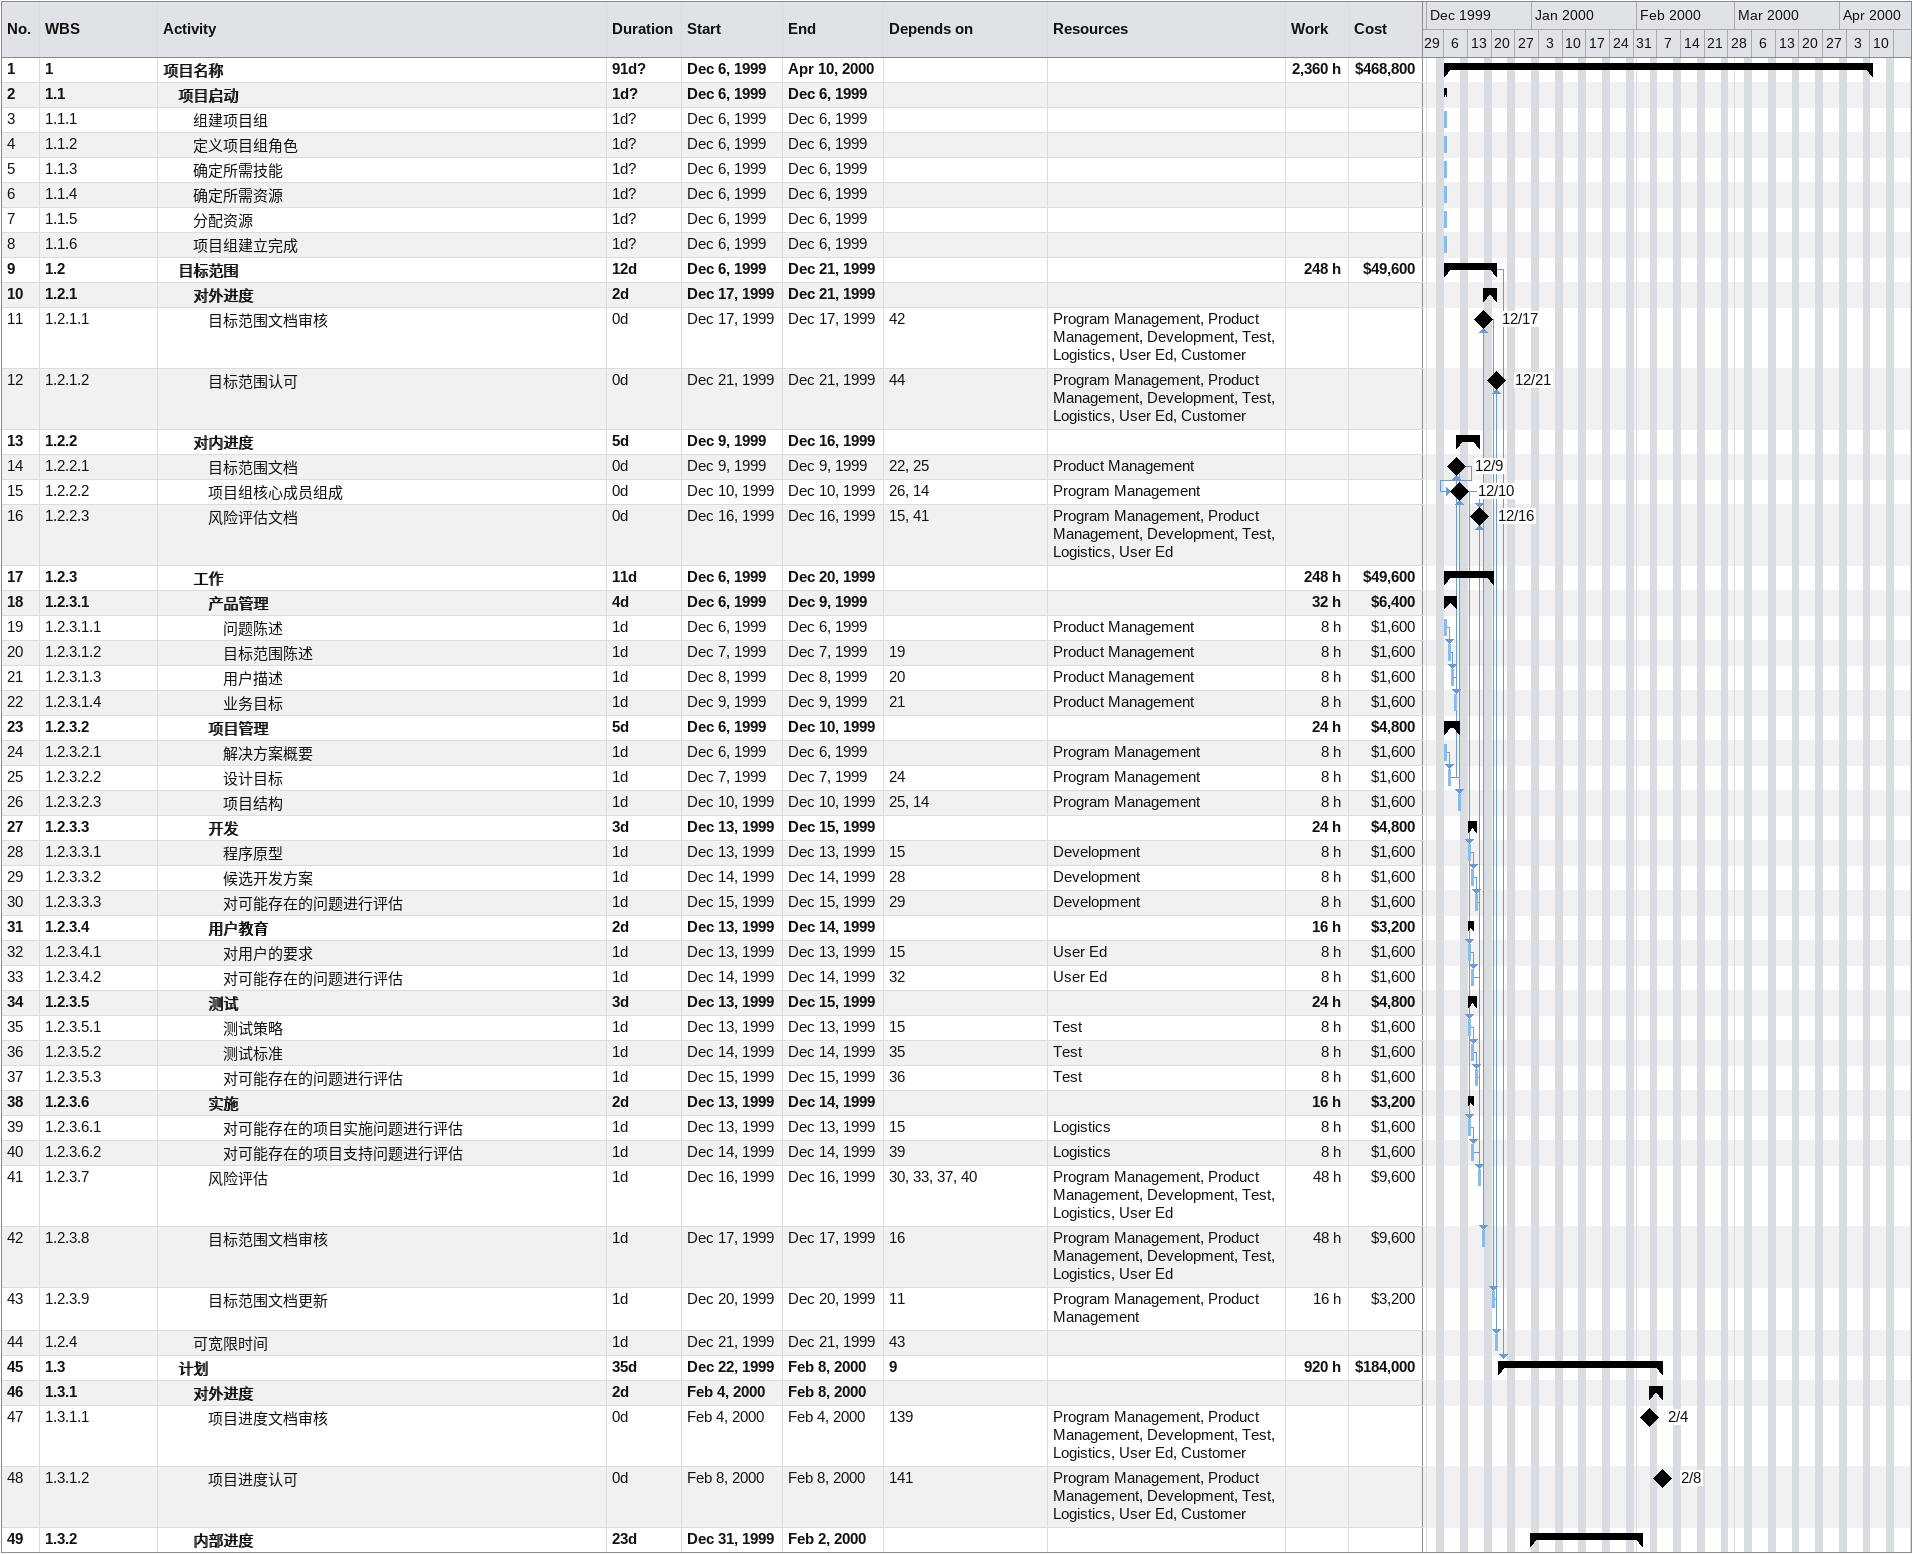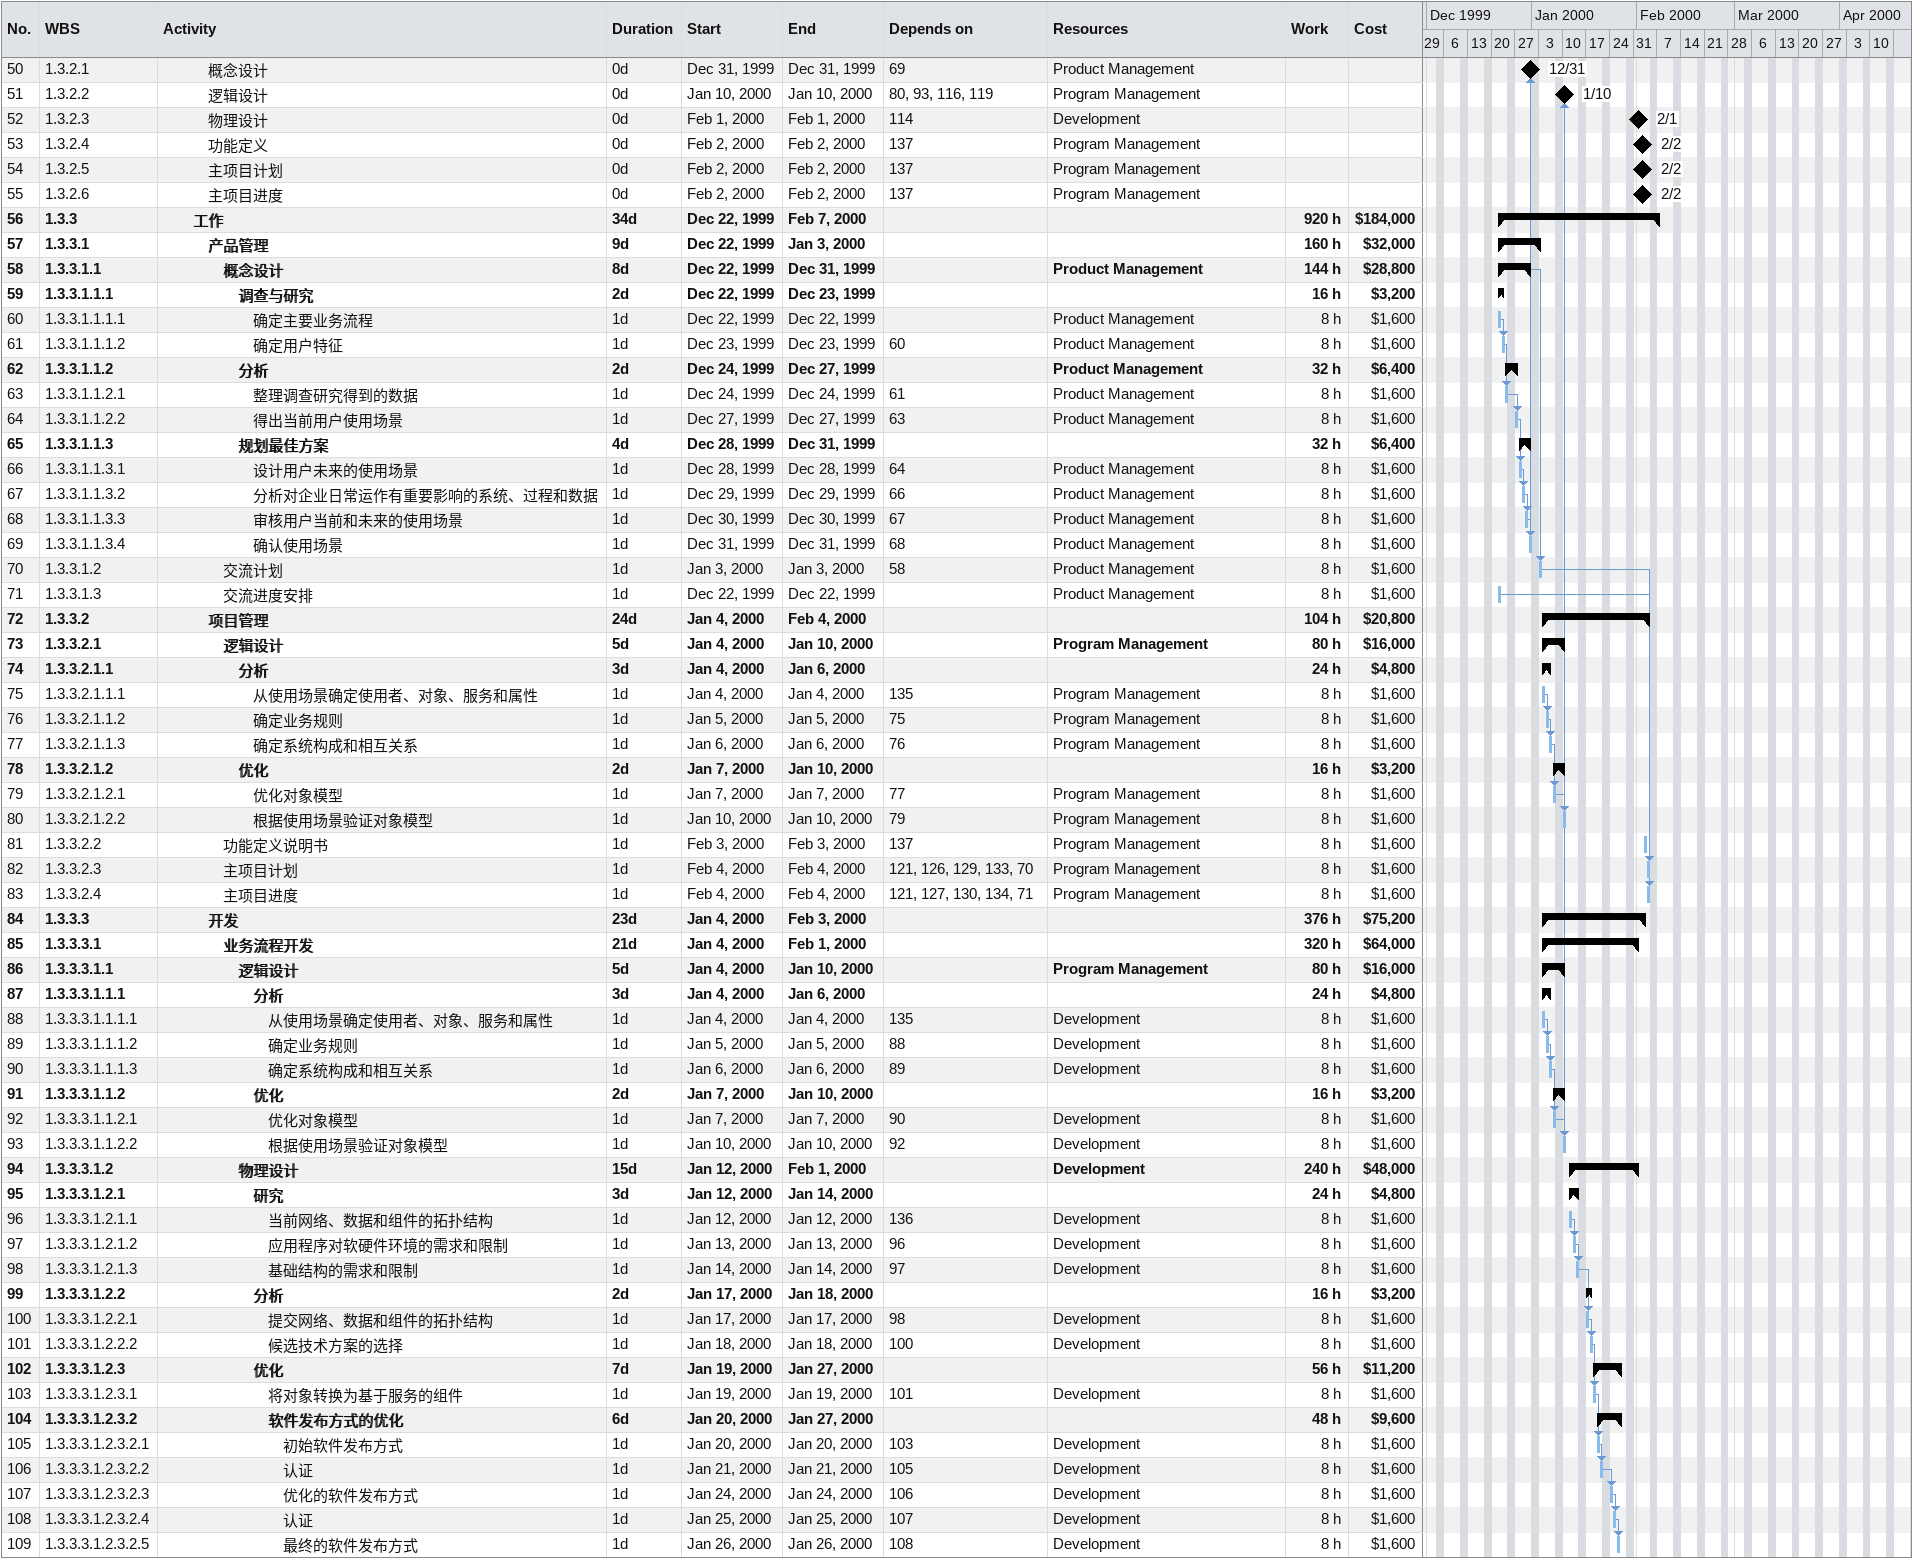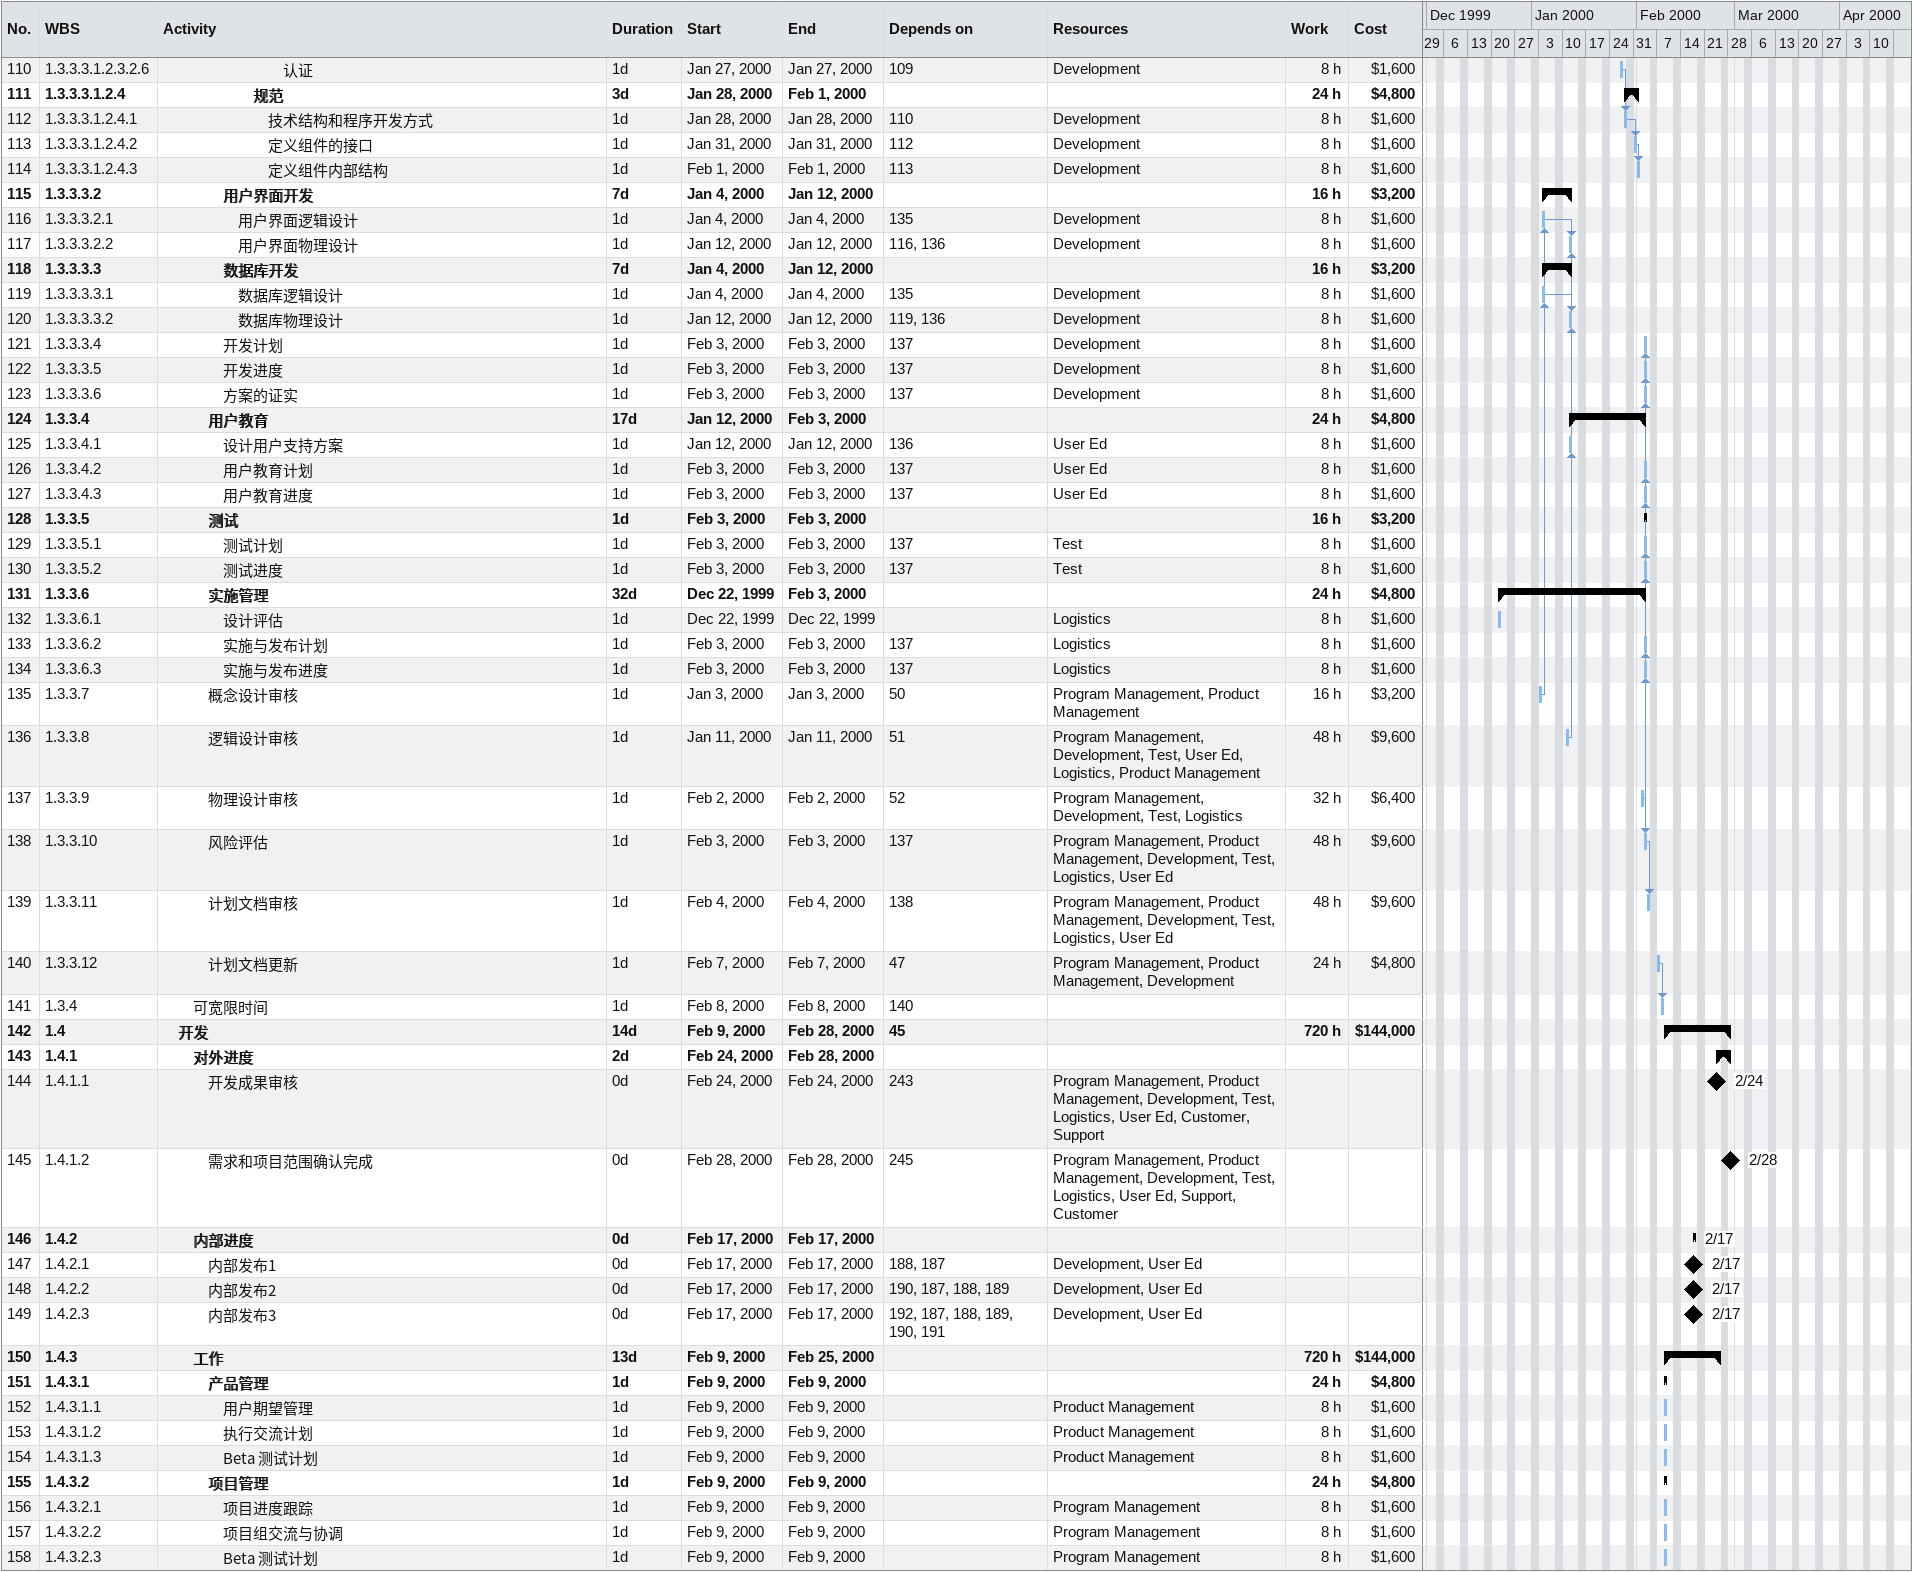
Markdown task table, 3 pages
| ID | WBS | Task | Duration | Start | Finish | Predecessors | Resources | Work (h) | Cost ($) |
|---|---|---|---|---|---|---|---|---|---|
| 1 | 1 | **项目名称** | 91d? | 1999-12-06 | 2000-04-10 |  |  | 2360 | 468800 |
| 2 | 1.1 | **项目启动** | 1d? | 1999-12-06 | 1999-12-06 |  |  |  |  |
| 3 | 1.1.1 | 组建项目组 | 1d? | 1999-12-06 | 1999-12-06 |  |  |  |  |
| 4 | 1.1.2 | 定义项目组角色 | 1d? | 1999-12-06 | 1999-12-06 |  |  |  |  |
| 5 | 1.1.3 | 确定所需技能 | 1d? | 1999-12-06 | 1999-12-06 |  |  |  |  |
| 6 | 1.1.4 | 确定所需资源 | 1d? | 1999-12-06 | 1999-12-06 |  |  |  |  |
| 7 | 1.1.5 | 分配资源 | 1d? | 1999-12-06 | 1999-12-06 |  |  |  |  |
| 8 | 1.1.6 | 项目组建立完成 | 1d? | 1999-12-06 | 1999-12-06 |  |  |  |  |
| 9 | 1.2 | **目标范围** | 12d | 1999-12-06 | 1999-12-21 |  |  | 248 | 49600 |
| 10 | 1.2.1 | **对外进度** | 2d | 1999-12-17 | 1999-12-21 |  |  |  |  |
| 11 | 1.2.1.1 | 目标范围文档审核 | 0d | 1999-12-17 | 1999-12-17 | 42 | Program Management, Product Management, Development, Test, Logistics, User Ed, Customer |  |  |
| 12 | 1.2.1.2 | 目标范围认可 | 0d | 1999-12-21 | 1999-12-21 | 44 | Program Management, Product Management, Development, Test, Logistics, User Ed, Customer |  |  |
| 13 | 1.2.2 | **对内进度** | 5d | 1999-12-09 | 1999-12-16 |  |  |  |  |
| 14 | 1.2.2.1 | 目标范围文档 | 0d | 1999-12-09 | 1999-12-09 | 22, 25 | Product Management |  |  |
| 15 | 1.2.2.2 | 项目组核心成员组成 | 0d | 1999-12-10 | 1999-12-10 | 26, 14 | Program Management |  |  |
| 16 | 1.2.2.3 | 风险评估文档 | 0d | 1999-12-16 | 1999-12-16 | 15, 41 | Program Management, Product Management, Development, Test, Logistics, User Ed |  |  |
| 17 | 1.2.3 | **工作** | 11d | 1999-12-06 | 1999-12-20 |  |  | 248 | 49600 |
| 18 | 1.2.3.1 | **产品管理** | 4d | 1999-12-06 | 1999-12-09 |  |  | 32 | 6400 |
| 19 | 1.2.3.1.1 | 问题陈述 | 1d | 1999-12-06 | 1999-12-06 |  | Product Management | 8 | 1600 |
| 20 | 1.2.3.1.2 | 目标范围陈述 | 1d | 1999-12-07 | 1999-12-07 | 19 | Product Management | 8 | 1600 |
| 21 | 1.2.3.1.3 | 用户描述 | 1d | 1999-12-08 | 1999-12-08 | 20 | Product Management | 8 | 1600 |
| 22 | 1.2.3.1.4 | 业务目标 | 1d | 1999-12-09 | 1999-12-09 | 21 | Product Management | 8 | 1600 |
| 23 | 1.2.3.2 | **项目管理** | 5d | 1999-12-06 | 1999-12-10 |  |  | 24 | 4800 |
| 24 | 1.2.3.2.1 | 解决方案概要 | 1d | 1999-12-06 | 1999-12-06 |  | Program Management | 8 | 1600 |
| 25 | 1.2.3.2.2 | 设计目标 | 1d | 1999-12-07 | 1999-12-07 | 24 | Program Management | 8 | 1600 |
| 26 | 1.2.3.2.3 | 项目结构 | 1d | 1999-12-10 | 1999-12-10 | 25, 14 | Program Management | 8 | 1600 |
| 27 | 1.2.3.3 | **开发** | 3d | 1999-12-13 | 1999-12-15 |  |  | 24 | 4800 |
| 28 | 1.2.3.3.1 | 程序原型 | 1d | 1999-12-13 | 1999-12-13 | 15 | Development | 8 | 1600 |
| 29 | 1.2.3.3.2 | 候选开发方案 | 1d | 1999-12-14 | 1999-12-14 | 28 | Development | 8 | 1600 |
| 30 | 1.2.3.3.3 | 对可能存在的问题进行评估 | 1d | 1999-12-15 | 1999-12-15 | 29 | Development | 8 | 1600 |
| 31 | 1.2.3.4 | **用户教育** | 2d | 1999-12-13 | 1999-12-14 |  |  | 16 | 3200 |
| 32 | 1.2.3.4.1 | 对用户的要求 | 1d | 1999-12-13 | 1999-12-13 | 15 | User Ed | 8 | 1600 |
| 33 | 1.2.3.4.2 | 对可能存在的问题进行评估 | 1d | 1999-12-14 | 1999-12-14 | 32 | User Ed | 8 | 1600 |
| 34 | 1.2.3.5 | **测试** | 3d | 1999-12-13 | 1999-12-15 |  |  | 24 | 4800 |
| 35 | 1.2.3.5.1 | 测试策略 | 1d | 1999-12-13 | 1999-12-13 | 15 | Test | 8 | 1600 |
| 36 | 1.2.3.5.2 | 测试标准 | 1d | 1999-12-14 | 1999-12-14 | 35 | Test | 8 | 1600 |
| 37 | 1.2.3.5.3 | 对可能存在的问题进行评估 | 1d | 1999-12-15 | 1999-12-15 | 36 | Test | 8 | 1600 |
| 38 | 1.2.3.6 | **实施** | 2d | 1999-12-13 | 1999-12-14 |  |  | 16 | 3200 |
| 39 | 1.2.3.6.1 | 对可能存在的项目实施问题进行评估 | 1d | 1999-12-13 | 1999-12-13 | 15 | Logistics | 8 | 1600 |
| 40 | 1.2.3.6.2 | 对可能存在的项目支持问题进行评估 | 1d | 1999-12-14 | 1999-12-14 | 39 | Logistics | 8 | 1600 |
| 41 | 1.2.3.7 | 风险评估 | 1d | 1999-12-16 | 1999-12-16 | 30, 33, 37, 40 | Program Management, Product Management, Development, Test, Logistics, User Ed | 48 | 9600 |
| 42 | 1.2.3.8 | 目标范围文档审核 | 1d | 1999-12-17 | 1999-12-17 | 16 | Program Management, Product Management, Development, Test, Logistics, User Ed | 48 | 9600 |
| 43 | 1.2.3.9 | 目标范围文档更新 | 1d | 1999-12-20 | 1999-12-20 | 11 | Program Management, Product Management | 16 | 3200 |
| 44 | 1.2.4 | 可宽限时间 | 1d | 1999-12-21 | 1999-12-21 | 43 |  |  |  |
| 45 | 1.3 | **计划** | 35d | 1999-12-22 | 2000-02-08 | 9 |  | 920 | 184000 |
| 46 | 1.3.1 | **对外进度** | 2d | 2000-02-04 | 2000-02-08 |  |  |  |  |
| 47 | 1.3.1.1 | 项目进度文档审核 | 0d | 2000-02-04 | 2000-02-04 | 139 | Program Management, Product Management, Development, Test, Logistics, User Ed, Customer |  |  |
| 48 | 1.3.1.2 | 项目进度认可 | 0d | 2000-02-08 | 2000-02-08 | 141 | Program Management, Product Management, Development, Test, Logistics, User Ed, Customer |  |  |
| 49 | 1.3.2 | **内部进度** | 23d | 1999-12-31 | 2000-02-02 |  |  |  |  |
| 50 | 1.3.2.1 | 概念设计 | 0d | 1999-12-31 | 1999-12-31 | 69 | Product Management |  |  |
| 51 | 1.3.2.2 | 逻辑设计 | 0d | 2000-01-10 | 2000-01-10 | 80, 93, 116, 119 | Program Management |  |  |
| 52 | 1.3.2.3 | 物理设计 | 0d | 2000-02-01 | 2000-02-01 | 114 | Development |  |  |
| 53 | 1.3.2.4 | 功能定义 | 0d | 2000-02-02 | 2000-02-02 | 137 | Program Management |  |  |
| 54 | 1.3.2.5 | 主项目计划 | 0d | 2000-02-02 | 2000-02-02 | 137 | Program Management |  |  |
| 55 | 1.3.2.6 | 主项目进度 | 0d | 2000-02-02 | 2000-02-02 | 137 | Program Management |  |  |
| 56 | 1.3.3 | **工作** | 34d | 1999-12-22 | 2000-02-07 |  |  | 920 | 184000 |
| 57 | 1.3.3.1 | **产品管理** | 9d | 1999-12-22 | 2000-01-03 |  |  | 160 | 32000 |
| 58 | 1.3.3.1.1 | **概念设计** | 8d | 1999-12-22 | 1999-12-31 |  | Product Management | 144 | 28800 |
| 59 | 1.3.3.1.1.1 | **调查与研究** | 2d | 1999-12-22 | 1999-12-23 |  |  | 16 | 3200 |
| 60 | 1.3.3.1.1.1.1 | 确定主要业务流程 | 1d | 1999-12-22 | 1999-12-22 |  | Product Management | 8 | 1600 |
| 61 | 1.3.3.1.1.1.2 | 确定用户特征 | 1d | 1999-12-23 | 1999-12-23 | 60 | Product Management | 8 | 1600 |
| 62 | 1.3.3.1.1.2 | **分析** | 2d | 1999-12-24 | 1999-12-27 |  | Product Management | 32 | 6400 |
| 63 | 1.3.3.1.1.2.1 | 整理调查研究得到的数据 | 1d | 1999-12-24 | 1999-12-24 | 61 | Product Management | 8 | 1600 |
| 64 | 1.3.3.1.1.2.2 | 得出当前用户使用场景 | 1d | 1999-12-27 | 1999-12-27 | 63 | Product Management | 8 | 1600 |
| 65 | 1.3.3.1.1.3 | **规划最佳方案** | 4d | 1999-12-28 | 1999-12-31 |  |  | 32 | 6400 |
| 66 | 1.3.3.1.1.3.1 | 设计用户未来的使用场景 | 1d | 1999-12-28 | 1999-12-28 | 64 | Product Management | 8 | 1600 |
| 67 | 1.3.3.1.1.3.2 | 分析对企业日常运作有重要影响的系统、过程和数据 | 1d | 1999-12-29 | 1999-12-29 | 66 | Product Management | 8 | 1600 |
| 68 | 1.3.3.1.1.3.3 | 审核用户当前和未来的使用场景 | 1d | 1999-12-30 | 1999-12-30 | 67 | Product Management | 8 | 1600 |
| 69 | 1.3.3.1.1.3.4 | 确认使用场景 | 1d | 1999-12-31 | 1999-12-31 | 68 | Product Management | 8 | 1600 |
| 70 | 1.3.3.1.2 | 交流计划 | 1d | 2000-01-03 | 2000-01-03 | 58 | Product Management | 8 | 1600 |
| 71 | 1.3.3.1.3 | 交流进度安排 | 1d | 1999-12-22 | 1999-12-22 |  | Product Management | 8 | 1600 |
| 72 | 1.3.3.2 | **项目管理** | 24d | 2000-01-04 | 2000-02-04 |  |  | 104 | 20800 |
| 73 | 1.3.3.2.1 | **逻辑设计** | 5d | 2000-01-04 | 2000-01-10 |  | Program Management | 80 | 16000 |
| 74 | 1.3.3.2.1.1 | **分析** | 3d | 2000-01-04 | 2000-01-06 |  |  | 24 | 4800 |
| 75 | 1.3.3.2.1.1.1 | 从使用场景确定使用者、对象、服务和属性 | 1d | 2000-01-04 | 2000-01-04 | 135 | Program Management | 8 | 1600 |
| 76 | 1.3.3.2.1.1.2 | 确定业务规则 | 1d | 2000-01-05 | 2000-01-05 | 75 | Program Management | 8 | 1600 |
| 77 | 1.3.3.2.1.1.3 | 确定系统构成和相互关系 | 1d | 2000-01-06 | 2000-01-06 | 76 | Program Management | 8 | 1600 |
| 78 | 1.3.3.2.1.2 | **优化** | 2d | 2000-01-07 | 2000-01-10 |  |  | 16 | 3200 |
| 79 | 1.3.3.2.1.2.1 | 优化对象模型 | 1d | 2000-01-07 | 2000-01-07 | 77 | Program Management | 8 | 1600 |
| 80 | 1.3.3.2.1.2.2 | 根据使用场景验证对象模型 | 1d | 2000-01-10 | 2000-01-10 | 79 | Program Management | 8 | 1600 |
| 81 | 1.3.3.2.2 | 功能定义说明书 | 1d | 2000-02-03 | 2000-02-03 | 137 | Program Management | 8 | 1600 |
| 82 | 1.3.3.2.3 | 主项目计划 | 1d | 2000-02-04 | 2000-02-04 | 121, 126, 129, 133, 70 | Program Management | 8 | 1600 |
| 83 | 1.3.3.2.4 | 主项目进度 | 1d | 2000-02-04 | 2000-02-04 | 121, 127, 130, 134, 71 | Program Management | 8 | 1600 |
| 84 | 1.3.3.3 | **开发** | 23d | 2000-01-04 | 2000-02-03 |  |  | 376 | 75200 |
| 85 | 1.3.3.3.1 | **业务流程开发** | 21d | 2000-01-04 | 2000-02-01 |  |  | 320 | 64000 |
| 86 | 1.3.3.3.1.1 | **逻辑设计** | 5d | 2000-01-04 | 2000-01-10 |  | Program Management | 80 | 16000 |
| 87 | 1.3.3.3.1.1.1 | **分析** | 3d | 2000-01-04 | 2000-01-06 |  |  | 24 | 4800 |
| 88 | 1.3.3.3.1.1.1.1 | 从使用场景确定使用者、对象、服务和属性 | 1d | 2000-01-04 | 2000-01-04 | 135 | Development | 8 | 1600 |
| 89 | 1.3.3.3.1.1.1.2 | 确定业务规则 | 1d | 2000-01-05 | 2000-01-05 | 88 | Development | 8 | 1600 |
| 90 | 1.3.3.3.1.1.1.3 | 确定系统构成和相互关系 | 1d | 2000-01-06 | 2000-01-06 | 89 | Development | 8 | 1600 |
| 91 | 1.3.3.3.1.1.2 | **优化** | 2d | 2000-01-07 | 2000-01-10 |  |  | 16 | 3200 |
| 92 | 1.3.3.3.1.1.2.1 | 优化对象模型 | 1d | 2000-01-07 | 2000-01-07 | 90 | Development | 8 | 1600 |
| 93 | 1.3.3.3.1.1.2.2 | 根据使用场景验证对象模型 | 1d | 2000-01-10 | 2000-01-10 | 92 | Development | 8 | 1600 |
| 94 | 1.3.3.3.1.2 | **物理设计** | 15d | 2000-01-12 | 2000-02-01 |  | Development | 240 | 48000 |
| 95 | 1.3.3.3.1.2.1 | **研究** | 3d | 2000-01-12 | 2000-01-14 |  |  | 24 | 4800 |
| 96 | 1.3.3.3.1.2.1.1 | 当前网络、数据和组件的拓扑结构 | 1d | 2000-01-12 | 2000-01-12 | 136 | Development | 8 | 1600 |
| 97 | 1.3.3.3.1.2.1.2 | 应用程序对软硬件环境的需求和限制 | 1d | 2000-01-13 | 2000-01-13 | 96 | Development | 8 | 1600 |
| 98 | 1.3.3.3.1.2.1.3 | 基础结构的需求和限制 | 1d | 2000-01-14 | 2000-01-14 | 97 | Development | 8 | 1600 |
| 99 | 1.3.3.3.1.2.2 | **分析** | 2d | 2000-01-17 | 2000-01-18 |  |  | 16 | 3200 |
| 100 | 1.3.3.3.1.2.2.1 | 提交网络、数据和组件的拓扑结构 | 1d | 2000-01-17 | 2000-01-17 | 98 | Development | 8 | 1600 |
| 101 | 1.3.3.3.1.2.2.2 | 候选技术方案的选择 | 1d | 2000-01-18 | 2000-01-18 | 100 | Development | 8 | 1600 |
| 102 | 1.3.3.3.1.2.3 | **优化** | 7d | 2000-01-19 | 2000-01-27 |  |  | 56 | 11200 |
| 103 | 1.3.3.3.1.2.3.1 | 将对象转换为基于服务的组件 | 1d | 2000-01-19 | 2000-01-19 | 101 | Development | 8 | 1600 |
| 104 | 1.3.3.3.1.2.3.2 | **软件发布方式的优化** | 6d | 2000-01-20 | 2000-01-27 |  |  | 48 | 9600 |
| 105 | 1.3.3.3.1.2.3.2.1 | 初始软件发布方式 | 1d | 2000-01-20 | 2000-01-20 | 103 | Development | 8 | 1600 |
| 106 | 1.3.3.3.1.2.3.2.2 | 认证 | 1d | 2000-01-21 | 2000-01-21 | 105 | Development | 8 | 1600 |
| 107 | 1.3.3.3.1.2.3.2.3 | 优化的软件发布方式 | 1d | 2000-01-24 | 2000-01-24 | 106 | Development | 8 | 1600 |
| 108 | 1.3.3.3.1.2.3.2.4 | 认证 | 1d | 2000-01-25 | 2000-01-25 | 107 | Development | 8 | 1600 |
| 109 | 1.3.3.3.1.2.3.2.5 | 最终的软件发布方式 | 1d | 2000-01-26 | 2000-01-26 | 108 | Development | 8 | 1600 |
| 110 | 1.3.3.3.1.2.3.2.6 | 认证 | 1d | 2000-01-27 | 2000-01-27 | 109 | Development | 8 | 1600 |
| 111 | 1.3.3.3.1.2.4 | **规范** | 3d | 2000-01-28 | 2000-02-01 |  |  | 24 | 4800 |
| 112 | 1.3.3.3.1.2.4.1 | 技术结构和程序开发方式 | 1d | 2000-01-28 | 2000-01-28 | 110 | Development | 8 | 1600 |
| 113 | 1.3.3.3.1.2.4.2 | 定义组件的接口 | 1d | 2000-01-31 | 2000-01-31 | 112 | Development | 8 | 1600 |
| 114 | 1.3.3.3.1.2.4.3 | 定义组件内部结构 | 1d | 2000-02-01 | 2000-02-01 | 113 | Development | 8 | 1600 |
| 115 | 1.3.3.3.2 | **用户界面开发** | 7d | 2000-01-04 | 2000-01-12 |  |  | 16 | 3200 |
| 116 | 1.3.3.3.2.1 | 用户界面逻辑设计 | 1d | 2000-01-04 | 2000-01-04 | 135 | Development | 8 | 1600 |
| 117 | 1.3.3.3.2.2 | 用户界面物理设计 | 1d | 2000-01-12 | 2000-01-12 | 116, 136 | Development | 8 | 1600 |
| 118 | 1.3.3.3.3 | **数据库开发** | 7d | 2000-01-04 | 2000-01-12 |  |  | 16 | 3200 |
| 119 | 1.3.3.3.3.1 | 数据库逻辑设计 | 1d | 2000-01-04 | 2000-01-04 | 135 | Development | 8 | 1600 |
| 120 | 1.3.3.3.3.2 | 数据库物理设计 | 1d | 2000-01-12 | 2000-01-12 | 119, 136 | Development | 8 | 1600 |
| 121 | 1.3.3.3.4 | 开发计划 | 1d | 2000-02-03 | 2000-02-03 | 137 | Development | 8 | 1600 |
| 122 | 1.3.3.3.5 | 开发进度 | 1d | 2000-02-03 | 2000-02-03 | 137 | Development | 8 | 1600 |
| 123 | 1.3.3.3.6 | 方案的证实 | 1d | 2000-02-03 | 2000-02-03 | 137 | Development | 8 | 1600 |
| 124 | 1.3.3.4 | **用户教育** | 17d | 2000-01-12 | 2000-02-03 |  |  | 24 | 4800 |
| 125 | 1.3.3.4.1 | 设计用户支持方案 | 1d | 2000-01-12 | 2000-01-12 | 136 | User Ed | 8 | 1600 |
| 126 | 1.3.3.4.2 | 用户教育计划 | 1d | 2000-02-03 | 2000-02-03 | 137 | User Ed | 8 | 1600 |
| 127 | 1.3.3.4.3 | 用户教育进度 | 1d | 2000-02-03 | 2000-02-03 | 137 | User Ed | 8 | 1600 |
| 128 | 1.3.3.5 | **测试** | 1d | 2000-02-03 | 2000-02-03 |  |  | 16 | 3200 |
| 129 | 1.3.3.5.1 | 测试计划 | 1d | 2000-02-03 | 2000-02-03 | 137 | Test | 8 | 1600 |
| 130 | 1.3.3.5.2 | 测试进度 | 1d | 2000-02-03 | 2000-02-03 | 137 | Test | 8 | 1600 |
| 131 | 1.3.3.6 | **实施管理** | 32d | 1999-12-22 | 2000-02-03 |  |  | 24 | 4800 |
| 132 | 1.3.3.6.1 | 设计评估 | 1d | 1999-12-22 | 1999-12-22 |  | Logistics | 8 | 1600 |
| 133 | 1.3.3.6.2 | 实施与发布计划 | 1d | 2000-02-03 | 2000-02-03 | 137 | Logistics | 8 | 1600 |
| 134 | 1.3.3.6.3 | 实施与发布进度 | 1d | 2000-02-03 | 2000-02-03 | 137 | Logistics | 8 | 1600 |
| 135 | 1.3.3.7 | 概念设计审核 | 1d | 2000-01-03 | 2000-01-03 | 50 | Program Management, Product Management | 16 | 3200 |
| 136 | 1.3.3.8 | 逻辑设计审核 | 1d | 2000-01-11 | 2000-01-11 | 51 | Program Management, Development, Test, User Ed, Logistics, Product Management | 48 | 9600 |
| 137 | 1.3.3.9 | 物理设计审核 | 1d | 2000-02-02 | 2000-02-02 | 52 | Program Management, Development, Test, Logistics | 32 | 6400 |
| 138 | 1.3.3.10 | 风险评估 | 1d | 2000-02-03 | 2000-02-03 | 137 | Program Management, Product Management, Development, Test, Logistics, User Ed | 48 | 9600 |
| 139 | 1.3.3.11 | 计划文档审核 | 1d | 2000-02-04 | 2000-02-04 | 138 | Program Management, Product Management, Development, Test, Logistics, User Ed | 48 | 9600 |
| 140 | 1.3.3.12 | 计划文档更新 | 1d | 2000-02-07 | 2000-02-07 | 47 | Program Management, Product Management, Development | 24 | 4800 |
| 141 | 1.3.4 | 可宽限时间 | 1d | 2000-02-08 | 2000-02-08 | 140 |  |  |  |
| 142 | 1.4 | **开发** | 14d | 2000-02-09 | 2000-02-28 | 45 |  | 720 | 144000 |
| 143 | 1.4.1 | **对外进度** | 2d | 2000-02-24 | 2000-02-28 |  |  |  |  |
| 144 | 1.4.1.1 | 开发成果审核 | 0d | 2000-02-24 | 2000-02-24 | 243 | Program Management, Product Management, Development, Test, Logistics, User Ed, Customer, Support |  |  |
| 145 | 1.4.1.2 | 需求和项目范围确认完成 | 0d | 2000-02-28 | 2000-02-28 | 245 | Program Management, Product Management, Development, Test, Logistics, User Ed, Support, Customer |  |  |
| 146 | 1.4.2 | **内部进度** | 0d | 2000-02-17 | 2000-02-17 |  |  |  |  |
| 147 | 1.4.2.1 | 内部发布1 | 0d | 2000-02-17 | 2000-02-17 | 188, 187 | Development, User Ed |  |  |
| 148 | 1.4.2.2 | 内部发布2 | 0d | 2000-02-17 | 2000-02-17 | 190, 187, 188, 189 | Development, User Ed |  |  |
| 149 | 1.4.2.3 | 内部发布3 | 0d | 2000-02-17 | 2000-02-17 | 192, 187, 188, 189, 190, 191 | Development, User Ed |  |  |
| 150 | 1.4.3 | **工作** | 13d | 2000-02-09 | 2000-02-25 |  |  | 720 | 144000 |
| 151 | 1.4.3.1 | **产品管理** | 1d | 2000-02-09 | 2000-02-09 |  |  | 24 | 4800 |
| 152 | 1.4.3.1.1 | 用户期望管理 | 1d | 2000-02-09 | 2000-02-09 |  | Product Management | 8 | 1600 |
| 153 | 1.4.3.1.2 | 执行交流计划 | 1d | 2000-02-09 | 2000-02-09 |  | Product Management | 8 | 1600 |
| 154 | 1.4.3.1.3 | Beta 测试计划 | 1d | 2000-02-09 | 2000-02-09 |  | Product Management | 8 | 1600 |
| 155 | 1.4.3.2 | **项目管理** | 1d | 2000-02-09 | 2000-02-09 |  |  | 24 | 4800 |
| 156 | 1.4.3.2.1 | 项目进度跟踪 | 1d | 2000-02-09 | 2000-02-09 |  | Program Management | 8 | 1600 |
| 157 | 1.4.3.2.2 | 项目组交流与协调 | 1d | 2000-02-09 | 2000-02-09 |  | Program Management | 8 | 1600 |
| 158 | 1.4.3.2.3 | Beta 测试计划 | 1d | 2000-02-09 | 2000-02-09 |  | Program Management | 8 | 1600 |
